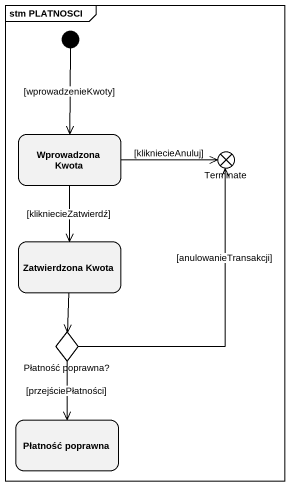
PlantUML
@startuml
mainframe stm PLATNOSCI
hide empty description
state "Wprowadzona Kwota" as Wprowadzona_Kwota
state Terminate <<end>>
state "Zatwierdzona Kwota" as Zatwierdzona_Kwota
state "Płatność poprawna?" as Płatność_poprawna <<choice>>
state "Płatność poprawna" as Płatność_poprawna_2
[*] --> Wprowadzona_Kwota : [wprowadzenieKwoty]
Wprowadzona_Kwota -right-> Terminate : [klikniecieAnuluj]
Wprowadzona_Kwota --> Zatwierdzona_Kwota : [klikniecieZatwierdź]
Zatwierdzona_Kwota --> Płatność_poprawna
Płatność_poprawna -up-> Terminate : [anulowanieTransakcji]
Płatność_poprawna --> Płatność_poprawna_2 : [przejściePłatności]
@enduml
